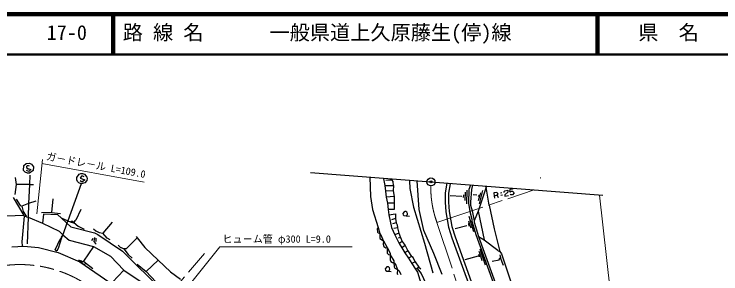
# Model space of a CAD drawing. Units: millimetres, scale not verified. Extents: x -34711 to 605289, y -54262 to 305738.
# Drawn here: x 78744 to 253871, y 241237 to 305738 of the extents above; entities that cross this region are included whole.
import ezdxf
from ezdxf.enums import TextEntityAlignment as Align

# ---------------------------------------------------------------- set-up
doc = ezdxf.new("R2010")
doc.units = ezdxf.units.MM
doc.header["$LTSCALE"] = 1000
doc.header["$PDMODE"] = 32
doc.header["$PDSIZE"] = 500
doc.linetypes.add('CHAIN', pattern=[18.5, 12, -1.5, 3.5, -1.5])
for name, color, linetype, lineweight in [('M-BGD', 7, 'Continuous', 25), ('M-BMK', 2, 'CHAIN', 13), ('M-BMK-HTXT', 7, 'Continuous', 13), ('M-BMK-LINE', 30, 'Continuous', 25), ('M-BMK-SRVR', 3, 'Continuous', 25), ('M-TTL', 2, 'Continuous', 140), ('M-TTL-LINE', 7, 'Continuous', 50), ('M-TTL-TXT', 7, 'Continuous', 13)]:
    doc.layers.add(name, color=color, linetype=linetype, lineweight=lineweight)
doc.layers.add('M-OTRS', color=6, linetype='Continuous')
doc.styles.add('ＭＳ ゴシック', font='')
doc.styles.get('ＭＳ ゴシック').set_extended_font_data('MS Gothic')

# ---------------------------------------------------------------- blocks, each defined once
blk = doc.blocks.new('BUHIN1')
at = {"color": 3, "linetype": 'Continuous', "lineweight": 25}
for radius in [995, 30]:
    blk.add_circle((0, 0), radius, dxfattribs=at)

msp = doc.modelspace()

# ---------------------------------------------------------------- linework, layer by layer
at = {"layer": 'M-BGD'}
for p, q in [((81073, 266891), (81158, 268161)), ((81158, 268161), (81750, 268669)), ((81750, 268669), (82512, 268754)), ((82004, 268076), (81835, 267907)), ((82343, 268076), (82004, 268076)), ((82512, 267992), (82343, 268076)), ((82512, 268754), (83020, 268500)), ((83020, 268500), (83528, 267822)), ((81496, 266468), (81073, 266891)), ((82089, 266214), (81496, 266468)), ((81835, 267907), (81835, 267653)), ((81835, 267653), (82174, 267399)), ((82428, 266637), (81835, 266891)), ((82512, 266214), (82089, 266214)), ((82174, 267399), (82851, 267145)), ((82174, 267399), (82174, 267145)), ((82851, 267145), (82428, 266637)), ((83444, 266891), (82512, 266214)), ((83528, 267822), (83444, 266891)), ((79041, 265198), (79210, 263420)), ((82597, 265790), (82512, 263420)), ((94281, 265198), (94874, 265960)), ((94281, 264605), (94281, 265198)), ((94450, 264182), (94281, 264605)), ((94874, 265960), (95297, 266129)), ((95466, 265536), (95128, 265028)), ((95128, 265028), (96228, 264605)), ((95297, 266129), (95720, 266129)), ((95805, 265536), (95466, 265536)), ((95720, 266129), (96144, 265960)), ((96228, 264605), (95720, 264097)), ((96059, 265367), (95805, 265536)), ((96144, 265960), (96736, 265282)), ((96736, 265282), (96821, 264944)), ((96821, 264944), (96736, 264436)), ((166924, 265239), (167010, 260456)), ((170312, 264976), (170312, 264859)), ((170312, 264859), (170566, 263166)), ((172428, 264520), (170820, 264436)), ((171871, 264855), (172428, 264520)), ((172682, 264182), (172428, 264520)), ((79210, 263420), (78956, 260964)), ((82512, 263420), (79210, 263420)), ((82512, 263420), (82343, 258678)), ((82512, 263420), (83528, 263420)), ((95382, 263589), (92080, 254445)), ((94789, 263843), (94450, 264182)), ((95382, 263589), (94789, 263843)), ((95466, 264097), (95128, 264351)), ((96228, 263843), (95382, 263589)), ((95720, 264097), (95466, 264097)), ((96736, 264436), (96228, 263843)), ((170566, 263166), (172767, 263166)), ((170566, 263166), (170735, 261811)), ((172767, 263166), (172682, 264182)), ((172767, 263166), (172682, 261896)), ((176746, 264351), (176831, 262404)), ((179117, 257239), (178598, 264332)), ((185987, 263758), (185552, 261388)), ((186774, 263614), (186352, 261316)), ((191837, 263304), (191394, 262150)), ((191817, 263250), (191902, 263335)), ((192349, 263264), (192071, 262150)), ((195712, 262742), (194018, 257578)), ((195430, 263024), (195712, 262742)), ((196474, 258340), (195712, 262742)), ((172682, 261896), (170735, 261811)), ((170735, 261811), (170904, 260287)), ((172682, 261896), (172936, 260456)), ((176831, 262404), (177678, 257832)), ((185552, 261388), (185552, 259017)), ((186352, 261316), (186352, 259046)), ((190547, 261557), (190462, 259440)), ((190886, 262065), (190801, 258594)), ((191394, 262150), (191309, 258763)), ((192071, 262150), (191817, 259017)), ((192494, 260964), (193426, 260880)), ((194780, 261980), (194018, 258594)), ((194272, 261388), (194103, 260710)), ((198336, 261472), (197574, 261388)), ((197574, 261388), (197659, 260541)), ((198675, 261134), (198336, 261472)), ((198421, 260795), (198675, 261134)), ((199606, 261388), (199268, 261303)), ((200199, 261726), (200368, 261896)), ((200199, 261472), (200199, 261726)), ((200368, 261896), (201046, 262065)), ((201046, 261557), (200368, 260880)), ((201046, 262065), (201046, 261557)), ((201554, 262150), (201469, 261726)), ((201469, 261726), (201638, 261642)), ((202146, 262234), (201554, 262150)), ((201638, 261642), (201892, 261811)), ((201808, 260880), (201638, 261049)), ((201892, 261811), (202231, 261811)), ((202316, 262488), (202146, 262234)), ((202231, 261811), (202654, 261388)), ((202654, 261388), (202231, 260880)), ((78533, 260202), (81158, 255715)), ((79210, 259779), (80226, 258255)), ((84121, 259271), (82343, 258678)), ((88354, 259864), (88016, 256477)), ((167010, 260456), (167518, 257239)), ((172936, 260456), (170904, 260287)), ((170904, 260287), (171243, 258763)), ((172936, 260456), (172936, 258763)), ((186822, 260710), (189700, 260541)), ((190124, 260880), (190039, 260202)), ((193934, 260710), (193764, 260372)), ((193849, 259440), (194103, 260626)), ((194103, 260710), (193934, 260710)), ((194103, 260626), (193934, 260710)), ((198421, 260795), (197659, 260541)), ((197659, 260541), (197744, 260033)), ((198421, 260795), (198675, 260202)), ((199776, 260795), (199352, 260710)), ((200368, 260880), (200368, 260541)), ((200368, 260541), (201215, 260710)), ((202231, 260880), (201808, 260880)), ((80226, 258255), (80650, 258086)), ((82343, 258678), (80650, 258086)), ((80650, 258086), (80988, 256731)), ((82343, 258678), (82258, 255292)), ((172936, 258763), (171243, 258763)), ((171243, 258763), (171412, 257239)), ((172936, 258763), (172936, 257239)), ((177678, 257832), (180472, 248857)), ((185552, 259017), (185721, 256646)), ((186352, 259046), (186516, 256745)), ((191309, 258763), (191648, 256731)), ((191817, 259017), (191817, 258340)), ((191817, 258340), (192240, 256900)), ((194018, 257578), (193764, 256816)), ((196474, 258340), (197659, 252413)), ((81158, 255715), (73876, 255461)), ((80988, 256731), (81750, 255546)), ((81158, 255715), (81242, 255546)), ((88016, 256477), (85560, 256392)), ((85984, 256054), (85814, 253852)), ((89540, 255884), (85984, 256054)), ((88016, 256477), (90217, 256223)), ((90386, 255122), (89540, 255884)), ((95297, 257239), (94027, 254614)), ((167518, 257239), (168957, 252752)), ((172936, 257239), (171412, 257239)), ((171412, 257239), (171582, 255884)), ((171582, 255884), (173275, 256138)), ((171582, 255884), (172259, 252752)), ((173275, 256138), (173275, 254953)), ((175392, 256646), (175053, 256223)), ((175053, 256223), (175138, 255884)), ((175138, 255884), (175307, 255715)), ((175307, 255715), (175900, 255630)), ((175561, 256731), (175392, 256646)), ((175815, 256731), (175561, 256731)), ((176069, 256562), (175815, 256731)), ((175900, 255630), (176238, 255969)), ((176238, 256223), (176069, 256562)), ((176238, 255969), (176238, 256223)), ((180302, 251990), (179117, 257239)), ((185721, 256646), (186398, 252836)), ((186516, 256745), (187176, 253030)), ((191648, 256731), (192156, 254784)), ((192240, 256900), (192748, 254445)), ((193764, 256816), (192748, 254445)), ((193764, 256816), (195204, 249704)), ((81242, 255546), (80650, 249196)), ((81242, 255546), (81750, 255546)), ((81750, 255546), (81835, 255376)), ((81835, 255376), (82258, 255292)), ((82258, 255292), (82004, 248688)), ((82258, 255292), (85814, 253852)), ((90386, 255122), (92080, 254445)), ((90386, 255122), (91826, 253852)), ((92080, 254445), (91826, 253852)), ((92080, 254445), (92588, 254191)), ((92588, 254191), (92926, 254360)), ((92588, 254191), (93434, 253937)), ((92926, 254360), (93180, 254360)), ((93180, 254360), (93519, 254022)), ((93434, 253937), (93519, 254022)), ((93773, 254445), (93519, 254022)), ((93519, 254022), (94620, 253090)), ((94027, 254614), (93773, 254445)), ((103002, 254106), (100716, 251312)), ((173275, 254953), (172259, 254699)), ((173444, 253937), (172513, 253683)), ((173275, 254953), (173444, 253937)), ((173444, 253937), (173698, 253429)), ((175900, 255630), (176746, 255546)), ((191309, 254445), (191478, 253852)), ((191394, 255546), (192579, 251736)), ((192156, 254784), (192156, 254360)), ((192156, 254360), (193172, 251058)), ((192748, 254445), (192748, 254106)), ((192748, 254106), (193849, 250550)), ((85814, 253852), (89878, 251820)), ((91826, 253852), (90810, 250974)), ((91826, 253852), (92757, 252921)), ((92757, 252921), (98684, 251397)), ((94620, 253090), (96059, 252328)), ((98430, 252413), (99022, 251905)), ((168957, 252752), (168703, 252413)), ((168703, 252413), (168788, 251566)), ((168957, 252752), (169380, 251228)), ((172259, 252752), (173106, 250974)), ((173783, 252667), (172852, 252498)), ((173698, 253429), (173783, 252667)), ((173783, 252667), (174037, 251312)), ((186398, 252836), (187245, 250212)), ((187176, 253030), (188002, 250471)), ((190886, 253175), (188007, 252413)), ((191478, 253852), (191309, 253683)), ((191309, 253683), (191394, 253090)), ((191478, 253852), (191902, 252667)), ((197659, 252413), (199098, 246825)), ((89878, 251820), (90810, 250974)), ((90810, 250974), (90302, 250296)), ((90810, 250974), (90471, 250212)), ((90810, 250974), (92418, 249619)), ((98684, 251397), (99446, 251058)), ((99022, 251905), (99784, 251482)), ((99446, 251058), (105626, 246910)), ((99784, 251482), (100716, 251312)), ((101816, 250127), (100716, 251312)), ((109013, 250550), (109267, 250212)), ((168788, 251566), (168957, 251397)), ((168957, 251397), (169380, 251228)), ((169719, 250889), (169380, 251228)), ((169380, 251228), (169380, 250042)), ((170312, 249450), (169719, 250889)), ((174037, 251312), (173106, 250974)), ((173106, 250974), (174122, 248772)), ((174037, 251312), (174460, 250296)), ((182758, 246317), (180302, 251990)), ((188002, 250471), (194271, 233017)), ((193172, 251058), (198336, 236665)), ((193849, 250550), (195204, 249704)), ((193849, 250550), (198760, 236919)), ((80650, 249196), (80734, 248180)), ((88947, 247248), (90132, 249873)), ((90471, 250212), (89624, 247502)), ((90132, 249873), (90471, 250212)), ((90302, 250296), (90471, 250212)), ((92418, 249619), (98430, 248010)), ((98260, 250042), (97922, 249450)), ((98684, 250296), (98514, 249280)), ((98514, 249280), (98938, 248772)), ((98938, 248772), (98938, 248603)), ((99022, 250127), (99022, 249280)), ((102578, 249704), (101816, 250127)), ((109267, 250212), (106473, 247418)), ((109267, 250212), (111130, 247756)), ((169380, 250042), (170312, 249450)), ((170312, 249450), (170227, 248603)), ((170312, 249450), (171158, 247756)), ((174460, 250296), (173868, 250127)), ((174884, 249280), (174122, 248772)), ((174122, 248772), (174799, 247672)), ((174460, 250296), (174884, 249280)), ((174884, 249280), (175646, 248264)), ((180472, 248857), (182504, 241491)), ((187245, 250212), (193510, 232770)), ((195204, 249704), (198590, 247164)), ((78175, 247951), (81137, 248156)), ((81137, 248156), (84778, 247749)), ((84778, 247749), (89624, 246571)), ((88947, 247248), (89286, 246994)), ((89624, 247502), (89286, 246994)), ((89455, 247079), (89286, 246994)), ((98430, 248010), (95974, 244370)), ((98430, 248010), (102663, 245640)), ((104526, 248349), (105118, 247756)), ((105118, 247756), (105288, 247756)), ((105288, 247756), (105965, 247418)), ((106473, 247418), (105965, 247418)), ((105965, 247418), (106981, 246063)), ((111130, 247756), (114432, 244624)), ((170227, 248603), (170396, 248010)), ((170396, 248010), (170820, 247672)), ((170820, 247672), (171158, 247756)), ((171158, 247756), (171920, 246402)), ((171158, 247756), (171158, 246402)), ((175646, 248264), (174799, 247672)), ((174799, 247672), (175561, 246486)), ((176323, 246994), (175561, 246486)), ((175646, 248264), (176323, 246994)), ((176323, 246994), (177170, 245555)), ((194103, 247418), (195458, 243523)), ((198590, 247164), (198675, 246994)), ((198675, 246994), (199098, 246825)), ((89624, 246571), (95043, 244200)), ((102663, 245640), (105965, 242168)), ((105626, 246910), (116802, 235818)), ((106981, 246063), (107997, 245132)), ((171158, 246402), (171497, 246063)), ((171497, 246063), (171920, 245978)), ((171920, 246402), (171920, 245978)), ((171920, 245978), (172852, 244454)), ((171920, 245978), (171920, 244708)), ((175561, 246486), (176492, 245132)), ((177170, 245555), (176492, 245132)), ((177593, 245301), (177170, 245555)), ((178101, 244200), (177593, 245301)), ((184790, 241068), (182758, 246317)), ((190547, 244793), (193849, 245724)), ((193849, 246063), (194018, 245894)), ((193849, 245724), (194018, 245894)), ((193934, 246910), (194188, 246063)), ((194188, 246063), (194018, 245894)), ((194357, 245640), (194018, 245894)), ((194018, 245894), (194018, 245470)), ((194696, 244454), (194357, 245640)), ((198929, 244708), (199098, 245216)), ((199098, 246825), (199522, 246232)), ((199098, 245978), (199268, 245216)), ((199098, 245216), (199268, 245216)), ((200030, 243354), (199268, 245216)), ((199522, 246232), (203755, 233363)), ((94704, 244454), (94789, 244539)), ((95043, 244200), (94704, 244454)), ((94789, 244708), (94789, 244539)), ((94789, 244539), (94874, 244624)), ((94874, 244624), (95466, 244454)), ((95466, 244285), (95043, 244200)), ((95043, 244200), (102494, 239120)), ((95466, 244454), (95466, 244285)), ((95466, 244285), (95974, 244370)), ((95466, 244285), (95636, 243862)), ((95636, 243862), (96059, 243608)), ((95974, 244370), (96398, 243946)), ((96059, 243608), (96228, 243608)), ((96398, 243946), (96228, 243608)), ((96398, 243946), (98260, 242592)), ((109267, 243692), (111468, 241830)), ((114432, 244624), (111468, 241830)), ((114432, 244624), (117480, 241745)), ((171920, 244708), (172090, 244285)), ((172090, 244285), (172513, 244031)), ((172513, 244031), (172852, 244031)), ((172852, 244454), (172852, 244031)), ((172852, 244031), (172936, 243015)), ((172852, 244031), (173190, 243777)), ((173190, 243777), (173783, 242338)), ((176492, 245132), (177254, 243777)), ((178101, 244200), (177254, 243777)), ((177254, 243777), (178186, 242422)), ((178101, 244200), (179032, 242930)), ((197236, 244370), (198929, 244708)), ((105965, 242168), (103086, 239205)), ((105965, 242168), (109944, 239459)), ((111468, 241830), (113839, 239290)), ((117480, 241745), (119935, 239967)), ((171074, 243015), (170650, 242507)), ((170650, 242507), (170735, 242168)), ((170735, 242168), (171074, 241914)), ((171497, 243015), (171074, 243015)), ((171074, 241914), (171582, 241914)), ((171751, 242761), (171497, 243015)), ((171582, 241914), (171836, 242422)), ((171582, 241914), (172174, 241830)), ((171836, 242422), (171751, 242761)), ((172936, 243015), (173106, 242676)), ((173106, 242676), (173783, 242338)), ((173783, 242338), (173698, 241322)), ((173783, 242338), (174122, 241999)), ((174122, 241999), (174545, 241068)), ((178609, 242592), (178186, 242422)), ((178186, 242422), (178694, 241660)), ((179032, 242930), (178609, 242592)), ((178609, 242592), (179625, 241322)), ((179032, 242930), (179540, 242507)), ((173698, 241322), (173783, 241068)), ((178694, 241660), (180218, 236665)), ((179625, 241322), (180726, 238866))]:
    msp.add_line(p, q, dxfattribs=at)
for radius in [31.2, 25, 18.8, 12.5, 6.3]:
    msp.add_circle((209122, 265093), radius, dxfattribs=at)
at = {"layer": 'M-BMK'}
for p, q in [((183520, 254022), (207579, 262081)), ((183520, 254022), (190124, 233871)), ((109944, 227606), (125946, 246317))]:
    msp.add_line(p, q, dxfattribs=at)
for centre, radius, start, end in [((206996, 262616), 25000, 178.96906, 200.10423), ((80184, 213554), 30000, 47.91403, 113.89252)]:
    msp.add_arc(centre, radius, start, end, dxfattribs=at)
at = {"layer": 'M-BMK-HTXT'}
for p, q in [((84362, 256157), (85746, 269664)), ((85644, 268669), (110991, 263992)), ((223756, 260824), (230668, 199802)), ((129707, 247994), (113957, 228330)), ((129707, 247994), (162508, 247994))]:
    msp.add_line(p, q, dxfattribs=at)
at = {"layer": 'M-BMK-LINE'}
msp.add_line((152193, 266383), (224643, 260755), dxfattribs=at)
at = {"layer": 'M-OTRS'}
msp.add_point((182039, 264065), dxfattribs=at)
at = {"layer": 'M-TTL'}
msp.add_line((605289, 305738), (-34711, 305738), dxfattribs=at)
at = {"layer": 'M-TTL-LINE'}
for p, q in [((103039, 305738), (103039, 295738)), ((103539, 305738), (103539, 295738)), ((223039, 305738), (223039, 295738)), ((223539, 305738), (223539, 295738)), ((-34711, 295738), (605289, 295738))]:
    msp.add_line(p, q, dxfattribs=at)

# ---------------------------------------------------------------- block references
at = {"layer": 'M-BMK-SRVR'}
msp.add_blockref('BUHIN1', (182039, 264065), dxfattribs=at)

# ---------------------------------------------------------------- texts
at = {"layer": 'M-BMK-HTXT', "style": 'ＭＳ ゴシック'}
msp.add_text('ガ－ドレ－ル L=109.0', height=1833, rotation=349.5, dxfattribs=at).set_placement((86483, 269038), align=Align.BOTTOM_LEFT)
msp.add_text('ヒュ－ム管 φ300 L=9.0', height=1833, dxfattribs=at).set_placement((130361, 248431), align=Align.BOTTOM_LEFT)
at = {"layer": 'M-TTL-TXT', "style": 'ＭＳ ゴシック'}
for s, p in [('路 線 名', (105668, 298238)), ('一般県道上久原藤生(停)線', (142023, 298238)), ('県\u3000名', (233414, 298238)), ('17-0', (86810, 298238))]:
    msp.add_text(s, height=3666, dxfattribs=at).set_placement(p, align=Align.BOTTOM_LEFT)

doc.saveas('drawing.dxf')
